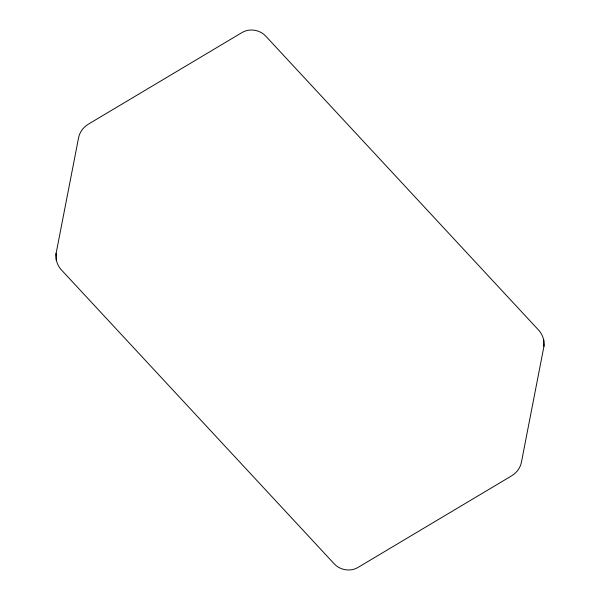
<?xml version="1.0" encoding="UTF-8"?>
<svg xmlns="http://www.w3.org/2000/svg" width="600" height="600" viewBox="0 0 600 600"><rect width="100%" height="100%" fill="white"/><g stroke="black" fill="none" stroke-linecap="round" stroke-linejoin="round"><path stroke-width="0.9" d="M56.062 253.59L78.525 138.053C79.56 132.255 83.145 127.403 88.095 124.32L242.415 32.31C249.765 28.193 259.605 29.812 265.447 35.812L538.935 330.457C542.805 334.845 544.553 340.59 543.938 346.41L521.475 461.947C520.44 467.745 516.855 472.597 511.905 475.68L357.585 567.69C350.235 571.808 340.395 570.188 334.553 564.188L61.065 269.543C57.195 265.155 55.448 259.41 56.062 253.59L56.153 256.538M543.727 339.555L543.81 342.36M543.847 343.462L543.938 346.41M56.19 257.64L56.273 260.445"/></g></svg>
